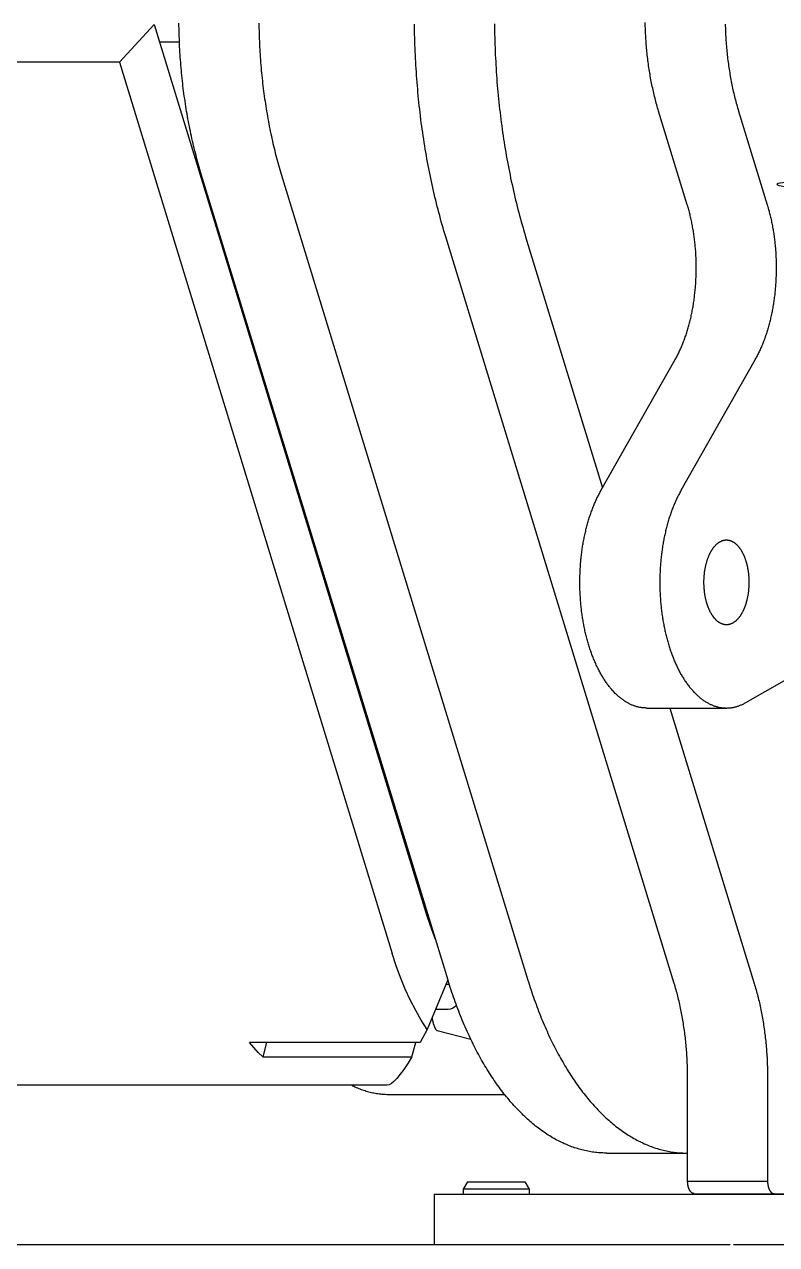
# Model space of a CAD drawing. Header units: millimetres. Extents: x 1084702 to 1166801, y 36632 to 124519.
# Drawn here: x 1098235.1 to 1098354.8, y 57619.6 to 57813.8 of the extents above; entities that cross this region are included whole.
import ezdxf

# ---------------------------------------------------------------- set-up
doc = ezdxf.new("R2010")
doc.units = ezdxf.units.MM
doc.header["$LTSCALE"] = 250
doc.linetypes.add('CENTER', pattern=[3, 2.5, -0.25, 0, -0.25])
doc.layers.get('0').update_dxf_attribs({"color": 255})

# ---------------------------------------------------------------- blocks, each defined once
blk = doc.blocks.new('PK65002M m platform_top')
at = {"linetype": 'Continuous'}
for p, q in [((-10197.45, 3752.08), (-10250.85, 3752.08)), ((-9968.08, 3752.08), (-10196.94, 3752.08)), ((-10149.83, 3744.08), (-10149.83, 3752.08)), ((-10149.83, 3744.08), (-10250.85, 3744.08)), ((-10191.22, 3743.98), (-10211.44, 3743.98)), ((-10164.96, 3743.28), (-10164.96, 3744.08)), ((-10164.27, 3742.08), (-10164.96, 3743.28)), ((-10164.96, 3743.28), (-10154.46, 3743.28)), ((-10155.16, 3742.08), (-10154.46, 3743.28)), ((-10154.46, 3743.28), (-10154.46, 3744.08)), ((-10202.88, 3725.5), (-10202.88, 3741.98)), ((-10190.16, 3741.98), (-10202.88, 3741.98)), ((-10190.16, 3741.98), (-10190.16, 3725.5)), ((-10155.16, 3742.08), (-10164.27, 3742.08)), ((-10177.28, 3737.51), (-10190, 3737.51)), ((-10142.71, 3728.18), (-10161.03, 3728.18)), ((-10142.35, 3726.73), (-9992.82, 3726.73)), ((-10146.3, 3722.19), (-10146.91, 3719.9)), ((-10122.56, 3722.19), (-10146.3, 3722.19)), ((-10123.18, 3719.9), (-10122.56, 3722.19)), ((-10150.32, 3718.01), (-10155.65, 3719.39)), ((-10147.62, 3719.9), (-10120.47, 3719.9)), ((-10152.01, 3709.92), (-10148.74, 3717.83)), ((-10153.35, 3713.92), (-10153.22, 3714.2)), ((-10152.08, 3714.68), (-10150.04, 3714.68)), ((-10187.34, 3666.68), (-10200.75, 3710.5)), ((-10188.03, 3710.5), (-10151.67, 3591.68)), ((-10125.49, 3581.69), (-10164.76, 3710.01)), ((-10151.72, 3710.61), (-10152.22, 3710.61)), ((-10152.04, 3710.01), (-10112.77, 3581.69)), ((-10099.75, 3563.86), (-10143.16, 3705.73)), ((-10105.26, 3557.86), (-10148.66, 3699.73)), ((-10199.41, 3665.81), (-10214.89, 3656.94)), ((-10183.61, 3666.68), (-10196.33, 3666.68)), ((-10200.9, 3611.22), (-10189.09, 3632.07)), ((-10176.37, 3632.07), (-10188.18, 3611.22)), ((-10164.39, 3591.68), (-10176.62, 3631.63)), ((-10198.26, 3571.68), (-10202.83, 3586.61)), ((-10190.11, 3586.61), (-10185.54, 3571.68)), ((-10105.26, 3557.86), (-10099.75, 3563.86)), ((-10099.75, 3563.86), (-9930.14, 3563.86)), ((-10109.31, 3560.68), (-10106.12, 3560.68))]:
    blk.add_line(p, q, dxfattribs=at)
for points in [[(-10202.88, 3741.98), (-10202.88, 3742.01), (-10202.88, 3742.05), (-10202.88, 3742.09), (-10202.88, 3742.13), (-10202.88, 3742.17), (-10202.88, 3742.2), (-10202.89, 3742.24), (-10202.89, 3742.28), (-10202.89, 3742.31), (-10202.9, 3742.35), (-10202.9, 3742.39), (-10202.91, 3742.43), (-10202.91, 3742.46), (-10202.91, 3742.5), (-10202.92, 3742.54), (-10202.93, 3742.57), (-10202.93, 3742.61), (-10202.94, 3742.64), (-10202.95, 3742.68), (-10202.95, 3742.72), (-10202.96, 3742.75), (-10202.97, 3742.78), (-10202.98, 3742.82), (-10202.99, 3742.85), (-10202.99, 3742.89), (-10203, 3742.92), (-10203.01, 3742.95), (-10203.02, 3742.99), (-10203.03, 3743.02), (-10203.04, 3743.05), (-10203.06, 3743.08), (-10203.07, 3743.11), (-10203.08, 3743.15), (-10203.09, 3743.18), (-10203.1, 3743.21), (-10203.11, 3743.24), (-10203.13, 3743.26), (-10203.14, 3743.29), (-10203.15, 3743.32), (-10203.17, 3743.35), (-10203.18, 3743.38), (-10203.2, 3743.4), (-10203.21, 3743.43), (-10203.22, 3743.46), (-10203.24, 3743.48), (-10203.25, 3743.51), (-10203.27, 3743.53), (-10203.29, 3743.55), (-10203.3, 3743.58), (-10203.32, 3743.6), (-10203.33, 3743.62), (-10203.35, 3743.64), (-10203.37, 3743.66), (-10203.38, 3743.68), (-10203.4, 3743.7), (-10203.42, 3743.72), (-10203.44, 3743.74), (-10203.45, 3743.76), (-10203.47, 3743.77), (-10203.49, 3743.79), (-10203.51, 3743.81), (-10203.53, 3743.82), (-10203.55, 3743.83), (-10203.56, 3743.85), (-10203.58, 3743.86), (-10203.6, 3743.87), (-10203.62, 3743.89), (-10203.64, 3743.9), (-10203.66, 3743.91), (-10203.68, 3743.92), (-10203.7, 3743.92), (-10203.72, 3743.93), (-10203.74, 3743.94), (-10203.76, 3743.95), (-10203.78, 3743.95), (-10203.8, 3743.96), (-10203.82, 3743.96), (-10203.84, 3743.97), (-10203.86, 3743.97), (-10203.88, 3743.97), (-10203.9, 3743.97), (-10203.92, 3743.98), (-10203.94, 3743.98)], [(-10191.22, 3743.98), (-10191.2, 3743.98), (-10191.18, 3743.97), (-10191.16, 3743.97), (-10191.14, 3743.97), (-10191.12, 3743.97), (-10191.1, 3743.96), (-10191.08, 3743.96), (-10191.06, 3743.95), (-10191.04, 3743.95), (-10191.02, 3743.94), (-10191, 3743.93), (-10190.98, 3743.93), (-10190.96, 3743.92), (-10190.94, 3743.91), (-10190.92, 3743.9), (-10190.9, 3743.89), (-10190.88, 3743.87), (-10190.86, 3743.86), (-10190.85, 3743.85), (-10190.83, 3743.84), (-10190.81, 3743.82), (-10190.79, 3743.81), (-10190.77, 3743.79), (-10190.75, 3743.77), (-10190.74, 3743.76), (-10190.72, 3743.74), (-10190.7, 3743.72), (-10190.68, 3743.7), (-10190.66, 3743.68), (-10190.65, 3743.66), (-10190.63, 3743.64), (-10190.61, 3743.62), (-10190.6, 3743.6), (-10190.58, 3743.58), (-10190.57, 3743.55), (-10190.55, 3743.53), (-10190.53, 3743.51), (-10190.52, 3743.48), (-10190.5, 3743.46), (-10190.49, 3743.43), (-10190.47, 3743.4), (-10190.46, 3743.38), (-10190.45, 3743.35), (-10190.43, 3743.32), (-10190.42, 3743.29), (-10190.41, 3743.27), (-10190.39, 3743.24), (-10190.38, 3743.21), (-10190.37, 3743.18), (-10190.36, 3743.15), (-10190.35, 3743.12), (-10190.33, 3743.08), (-10190.32, 3743.05), (-10190.31, 3743.02), (-10190.3, 3742.99), (-10190.29, 3742.96), (-10190.28, 3742.92), (-10190.27, 3742.89), (-10190.27, 3742.86), (-10190.26, 3742.82), (-10190.25, 3742.79), (-10190.24, 3742.75), (-10190.23, 3742.72), (-10190.23, 3742.68), (-10190.22, 3742.65), (-10190.21, 3742.61), (-10190.21, 3742.57), (-10190.2, 3742.54), (-10190.19, 3742.5), (-10190.19, 3742.46), (-10190.18, 3742.43), (-10190.18, 3742.39), (-10190.18, 3742.35), (-10190.17, 3742.32), (-10190.17, 3742.28), (-10190.17, 3742.24), (-10190.16, 3742.2), (-10190.16, 3742.17), (-10190.16, 3742.13), (-10190.16, 3742.09), (-10190.16, 3742.05), (-10190.16, 3742.01), (-10190.16, 3741.98)], [(-10190, 3737.51), (-10190.12, 3737.51), (-10190.16, 3737.51)], [(-10164.76, 3710.01), (-10164.88, 3710.4), (-10165, 3710.79), (-10165.12, 3711.18), (-10165.25, 3711.56), (-10165.38, 3711.95), (-10165.5, 3712.33), (-10165.64, 3712.71), (-10165.77, 3713.08), (-10165.9, 3713.46), (-10166.04, 3713.83), (-10166.17, 3714.2), (-10166.31, 3714.57), (-10166.45, 3714.94), (-10166.6, 3715.3), (-10166.74, 3715.66), (-10166.88, 3716.02), (-10167.03, 3716.38), (-10167.18, 3716.73), (-10167.33, 3717.08), (-10167.48, 3717.43), (-10167.63, 3717.78), (-10167.79, 3718.13), (-10167.94, 3718.47), (-10168.1, 3718.81), (-10168.26, 3719.15), (-10168.42, 3719.48), (-10168.58, 3719.82), (-10168.74, 3720.15), (-10168.91, 3720.48), (-10169.07, 3720.8), (-10169.24, 3721.13), (-10169.41, 3721.45), (-10169.58, 3721.77), (-10169.75, 3722.08), (-10169.93, 3722.39), (-10170.1, 3722.7), (-10170.28, 3723.01), (-10170.45, 3723.31), (-10170.63, 3723.61), (-10170.81, 3723.91), (-10170.99, 3724.21), (-10171.17, 3724.5), (-10171.36, 3724.79), (-10171.54, 3725.08), (-10171.73, 3725.37), (-10171.91, 3725.65), (-10172.1, 3725.93), (-10172.29, 3726.2), (-10172.48, 3726.48), (-10172.68, 3726.75), (-10172.87, 3727.01), (-10173.06, 3727.28), (-10173.26, 3727.54), (-10173.45, 3727.8), (-10173.65, 3728.05), (-10173.85, 3728.3), (-10174.05, 3728.55), (-10174.25, 3728.8), (-10174.45, 3729.04), (-10174.66, 3729.28), (-10174.86, 3729.51), (-10175.07, 3729.75), (-10175.27, 3729.98), (-10175.48, 3730.2), (-10175.69, 3730.43), (-10175.9, 3730.65), (-10176.11, 3730.87), (-10176.32, 3731.08), (-10176.53, 3731.29), (-10176.74, 3731.5), (-10176.96, 3731.7), (-10177.17, 3731.9), (-10177.39, 3732.1), (-10177.6, 3732.29), (-10177.82, 3732.48), (-10178.04, 3732.67), (-10178.26, 3732.85), (-10178.47, 3733.03), (-10178.7, 3733.21), (-10178.92, 3733.38), (-10179.14, 3733.55), (-10179.36, 3733.72), (-10179.58, 3733.88), (-10179.81, 3734.04), (-10180.03, 3734.2), (-10180.26, 3734.35), (-10180.48, 3734.5), (-10180.71, 3734.65), (-10180.94, 3734.79), (-10181.17, 3734.93), (-10181.39, 3735.06), (-10181.62, 3735.2), (-10181.85, 3735.32), (-10182.08, 3735.45), (-10182.31, 3735.57), (-10182.54, 3735.69), (-10182.78, 3735.8), (-10183.01, 3735.91), (-10183.24, 3736.02), (-10183.47, 3736.12), (-10183.71, 3736.22), (-10183.94, 3736.31), (-10184.18, 3736.41), (-10184.41, 3736.49), (-10184.65, 3736.58), (-10184.88, 3736.66), (-10185.12, 3736.74), (-10185.36, 3736.81), (-10185.59, 3736.88), (-10185.83, 3736.95), (-10186.07, 3737.01), (-10186.3, 3737.07), (-10186.54, 3737.13), (-10186.78, 3737.18), (-10187.02, 3737.23), (-10187.25, 3737.27), (-10187.49, 3737.31), (-10187.73, 3737.35), (-10187.97, 3737.38), (-10188.21, 3737.41), (-10188.45, 3737.44), (-10188.69, 3737.46), (-10188.93, 3737.48), (-10189.17, 3737.49), (-10189.41, 3737.5), (-10189.65, 3737.51), (-10189.88, 3737.51), (-10190, 3737.51)], [(-10177.28, 3737.51), (-10177.17, 3737.51), (-10176.93, 3737.51), (-10176.69, 3737.5), (-10176.45, 3737.49), (-10176.21, 3737.48), (-10175.97, 3737.46), (-10175.73, 3737.44), (-10175.5, 3737.41), (-10175.26, 3737.38), (-10175.02, 3737.35), (-10174.78, 3737.31), (-10174.54, 3737.27), (-10174.3, 3737.23), (-10174.06, 3737.18), (-10173.83, 3737.13), (-10173.59, 3737.07), (-10173.35, 3737.01), (-10173.11, 3736.95), (-10172.88, 3736.88), (-10172.64, 3736.81), (-10172.4, 3736.74), (-10172.17, 3736.66), (-10171.93, 3736.58), (-10171.7, 3736.5), (-10171.46, 3736.41), (-10171.23, 3736.32), (-10170.99, 3736.22), (-10170.76, 3736.12), (-10170.53, 3736.02), (-10170.29, 3735.91), (-10170.06, 3735.8), (-10169.83, 3735.69), (-10169.6, 3735.57), (-10169.37, 3735.45), (-10169.14, 3735.33), (-10168.91, 3735.2), (-10168.68, 3735.07), (-10168.45, 3734.93), (-10168.22, 3734.79), (-10167.99, 3734.65), (-10167.77, 3734.5), (-10167.54, 3734.36), (-10167.32, 3734.2), (-10167.09, 3734.05), (-10166.87, 3733.89), (-10166.64, 3733.72), (-10166.42, 3733.56), (-10166.2, 3733.39), (-10165.98, 3733.21), (-10165.76, 3733.04), (-10165.54, 3732.85), (-10165.32, 3732.67), (-10165.1, 3732.48), (-10164.88, 3732.29), (-10164.67, 3732.1), (-10164.45, 3731.9), (-10164.24, 3731.7), (-10164.02, 3731.5), (-10163.81, 3731.29), (-10163.6, 3731.08), (-10163.39, 3730.87), (-10163.18, 3730.65), (-10162.97, 3730.43), (-10162.76, 3730.21), (-10162.55, 3729.98), (-10162.35, 3729.75), (-10162.14, 3729.52), (-10161.94, 3729.28), (-10161.74, 3729.05), (-10161.54, 3728.8), (-10161.33, 3728.56), (-10161.14, 3728.31), (-10160.94, 3728.06), (-10160.74, 3727.8), (-10160.54, 3727.55), (-10160.35, 3727.28), (-10160.15, 3727.02), (-10159.96, 3726.75), (-10159.77, 3726.48), (-10159.58, 3726.21), (-10159.39, 3725.94), (-10159.2, 3725.66), (-10159.01, 3725.38), (-10158.83, 3725.09), (-10158.64, 3724.8), (-10158.46, 3724.51), (-10158.28, 3724.22), (-10158.1, 3723.92), (-10157.92, 3723.63), (-10157.74, 3723.32), (-10157.56, 3723.02), (-10157.38, 3722.71), (-10157.21, 3722.4), (-10157.04, 3722.09), (-10156.87, 3721.78), (-10156.7, 3721.46), (-10156.53, 3721.14), (-10156.36, 3720.81), (-10156.19, 3720.49), (-10156.03, 3720.16), (-10155.87, 3719.83), (-10155.7, 3719.5), (-10155.54, 3719.16), (-10155.38, 3718.82), (-10155.23, 3718.48), (-10155.07, 3718.14), (-10154.92, 3717.79), (-10154.76, 3717.44), (-10154.61, 3717.09), (-10154.46, 3716.74), (-10154.31, 3716.38), (-10154.17, 3716.03), (-10154.02, 3715.67), (-10153.88, 3715.31), (-10153.74, 3714.94), (-10153.59, 3714.57), (-10153.46, 3714.21), (-10153.32, 3713.83), (-10153.18, 3713.46), (-10153.05, 3713.09), (-10152.92, 3712.71), (-10152.79, 3712.33), (-10152.66, 3711.95), (-10152.53, 3711.57), (-10152.4, 3711.18), (-10152.28, 3710.79), (-10152.16, 3710.4), (-10152.04, 3710.01)], [(-10136.71, 3726.73), (-10136.83, 3726.79), (-10137.03, 3726.88), (-10137.23, 3726.97), (-10137.43, 3727.06), (-10137.63, 3727.14), (-10137.83, 3727.23), (-10138.03, 3727.3), (-10138.23, 3727.38), (-10138.43, 3727.45), (-10138.64, 3727.52), (-10138.84, 3727.58), (-10139.04, 3727.64), (-10139.24, 3727.7), (-10139.45, 3727.75), (-10139.65, 3727.81), (-10139.85, 3727.85), (-10140.06, 3727.9), (-10140.26, 3727.94), (-10140.46, 3727.98), (-10140.67, 3728.01), (-10140.87, 3728.04), (-10141.07, 3728.07), (-10141.28, 3728.1), (-10141.48, 3728.12), (-10141.69, 3728.14), (-10141.89, 3728.15), (-10142.1, 3728.16), (-10142.3, 3728.17), (-10142.51, 3728.18), (-10142.71, 3728.18)], [(-10200.75, 3710.5), (-10200.82, 3710.75), (-10200.9, 3711.01), (-10200.97, 3711.26), (-10201.05, 3711.52), (-10201.12, 3711.78), (-10201.19, 3712.04), (-10201.26, 3712.3), (-10201.32, 3712.56), (-10201.39, 3712.82), (-10201.45, 3713.09), (-10201.52, 3713.35), (-10201.58, 3713.62), (-10201.64, 3713.88), (-10201.7, 3714.15), (-10201.75, 3714.42), (-10201.81, 3714.69), (-10201.87, 3714.97), (-10201.92, 3715.24), (-10201.97, 3715.51), (-10202.02, 3715.79), (-10202.07, 3716.06), (-10202.12, 3716.34), (-10202.17, 3716.62), (-10202.21, 3716.9), (-10202.25, 3717.17), (-10202.3, 3717.45), (-10202.34, 3717.73), (-10202.38, 3718.02), (-10202.41, 3718.3), (-10202.45, 3718.58), (-10202.48, 3718.86), (-10202.52, 3719.15), (-10202.55, 3719.43), (-10202.58, 3719.72), (-10202.61, 3720), (-10202.64, 3720.29), (-10202.66, 3720.58), (-10202.69, 3720.86), (-10202.71, 3721.15), (-10202.73, 3721.44), (-10202.75, 3721.73), (-10202.77, 3722.02), (-10202.79, 3722.31), (-10202.8, 3722.59), (-10202.82, 3722.88), (-10202.83, 3723.17), (-10202.84, 3723.46), (-10202.85, 3723.75), (-10202.86, 3724.05), (-10202.87, 3724.34), (-10202.87, 3724.63), (-10202.88, 3724.92), (-10202.88, 3725.21), (-10202.88, 3725.5)], [(-10190.16, 3725.5), (-10190.16, 3725.21), (-10190.15, 3724.92), (-10190.15, 3724.63), (-10190.15, 3724.34), (-10190.14, 3724.05), (-10190.13, 3723.76), (-10190.12, 3723.47), (-10190.11, 3723.18), (-10190.1, 3722.89), (-10190.08, 3722.6), (-10190.07, 3722.31), (-10190.05, 3722.02), (-10190.03, 3721.73), (-10190.01, 3721.44), (-10189.99, 3721.16), (-10189.97, 3720.87), (-10189.94, 3720.58), (-10189.92, 3720.3), (-10189.89, 3720.01), (-10189.86, 3719.72), (-10189.83, 3719.44), (-10189.8, 3719.15), (-10189.76, 3718.87), (-10189.73, 3718.59), (-10189.69, 3718.3), (-10189.66, 3718.02), (-10189.62, 3717.74), (-10189.58, 3717.46), (-10189.53, 3717.18), (-10189.49, 3716.9), (-10189.45, 3716.62), (-10189.4, 3716.35), (-10189.35, 3716.07), (-10189.3, 3715.79), (-10189.25, 3715.52), (-10189.2, 3715.24), (-10189.15, 3714.97), (-10189.09, 3714.7), (-10189.04, 3714.43), (-10188.98, 3714.16), (-10188.92, 3713.89), (-10188.86, 3713.62), (-10188.8, 3713.35), (-10188.73, 3713.09), (-10188.67, 3712.82), (-10188.6, 3712.56), (-10188.54, 3712.3), (-10188.47, 3712.04), (-10188.4, 3711.78), (-10188.33, 3711.52), (-10188.25, 3711.26), (-10188.18, 3711.01), (-10188.1, 3710.75), (-10188.03, 3710.5)], [(-10146.3, 3722.19), (-10145.62, 3723.26), (-10145, 3724.19), (-10144.42, 3724.98), (-10143.9, 3725.62), (-10143.43, 3726.11), (-10143.02, 3726.46), (-10142.66, 3726.66), (-10142.35, 3726.73)], [(-10122.56, 3722.19), (-10121.85, 3721.48), (-10121.15, 3720.71), (-10120.47, 3719.9)], [(-10148.74, 3717.83), (-10148.36, 3718.55), (-10147.98, 3719.24), (-10147.62, 3719.9)], [(-10149.5, 3715.99), (-10149.5, 3716.02), (-10149.51, 3716.08), (-10149.52, 3716.14), (-10149.53, 3716.2), (-10149.54, 3716.26), (-10149.56, 3716.31), (-10149.57, 3716.37), (-10149.58, 3716.43), (-10149.59, 3716.48), (-10149.6, 3716.53), (-10149.61, 3716.59), (-10149.63, 3716.64), (-10149.64, 3716.69), (-10149.65, 3716.74), (-10149.66, 3716.79), (-10149.68, 3716.84), (-10149.69, 3716.89), (-10149.7, 3716.93), (-10149.72, 3716.98), (-10149.73, 3717.02), (-10149.74, 3717.07), (-10149.76, 3717.11), (-10149.77, 3717.15), (-10149.78, 3717.2), (-10149.8, 3717.24), (-10149.81, 3717.28), (-10149.83, 3717.32), (-10149.84, 3717.35), (-10149.86, 3717.39), (-10149.87, 3717.43), (-10149.89, 3717.46), (-10149.9, 3717.49), (-10149.92, 3717.53), (-10149.93, 3717.56), (-10149.95, 3717.59), (-10149.96, 3717.62), (-10149.98, 3717.65), (-10149.99, 3717.68), (-10150.01, 3717.7), (-10150.02, 3717.73), (-10150.04, 3717.75), (-10150.06, 3717.78), (-10150.07, 3717.8), (-10150.09, 3717.82), (-10150.11, 3717.84), (-10150.12, 3717.86), (-10150.14, 3717.88), (-10150.15, 3717.9), (-10150.17, 3717.91), (-10150.19, 3717.93), (-10150.2, 3717.94), (-10150.22, 3717.95), (-10150.24, 3717.96), (-10150.25, 3717.97), (-10150.27, 3717.98), (-10150.29, 3717.99), (-10150.3, 3718), (-10150.32, 3718.01)], [(-10148.74, 3717.83), (-10147.79, 3716.36), (-10146.9, 3714.8), (-10146.04, 3713.15), (-10145.24, 3711.41), (-10144.49, 3709.59), (-10143.8, 3707.69), (-10143.16, 3705.73)], [(-10153.22, 3714.2), (-10152.79, 3714.47), (-10152.42, 3714.63), (-10152.08, 3714.68)], [(-10148.66, 3699.73), (-10149.12, 3701.13), (-10149.62, 3702.48), (-10150.06, 3703.55)], [(-10196.33, 3666.68), (-10196.39, 3666.68), (-10196.5, 3666.67), (-10196.61, 3666.67), (-10196.73, 3666.66), (-10196.84, 3666.65), (-10196.96, 3666.64), (-10197.07, 3666.63), (-10197.18, 3666.61), (-10197.3, 3666.59), (-10197.41, 3666.57), (-10197.52, 3666.55), (-10197.64, 3666.52), (-10197.75, 3666.5), (-10197.86, 3666.47), (-10197.97, 3666.43), (-10198.09, 3666.4), (-10198.2, 3666.36), (-10198.31, 3666.33), (-10198.42, 3666.28), (-10198.53, 3666.24), (-10198.64, 3666.19), (-10198.75, 3666.15), (-10198.87, 3666.1), (-10198.98, 3666.04), (-10199.09, 3665.99), (-10199.2, 3665.93), (-10199.3, 3665.87), (-10199.41, 3665.81)], [(-10193.68, 3666.04), (-10193.79, 3666.09), (-10193.91, 3666.14), (-10194.02, 3666.19), (-10194.13, 3666.24), (-10194.24, 3666.28), (-10194.35, 3666.32), (-10194.46, 3666.36), (-10194.57, 3666.4), (-10194.69, 3666.43), (-10194.8, 3666.46), (-10194.91, 3666.49), (-10195.02, 3666.52), (-10195.14, 3666.55), (-10195.25, 3666.57), (-10195.36, 3666.59), (-10195.48, 3666.61), (-10195.59, 3666.63), (-10195.7, 3666.64), (-10195.82, 3666.65), (-10195.93, 3666.66), (-10196.05, 3666.67), (-10196.16, 3666.67), (-10196.27, 3666.68), (-10196.33, 3666.68)], [(-10189.09, 3632.07), (-10189.01, 3632.22), (-10188.93, 3632.37), (-10188.85, 3632.52), (-10188.77, 3632.67), (-10188.69, 3632.83), (-10188.61, 3632.98), (-10188.53, 3633.14), (-10188.45, 3633.3), (-10188.38, 3633.46), (-10188.3, 3633.62), (-10188.23, 3633.79), (-10188.16, 3633.95), (-10188.08, 3634.12), (-10188.01, 3634.29), (-10187.94, 3634.45), (-10187.87, 3634.63), (-10187.81, 3634.8), (-10187.74, 3634.97), (-10187.67, 3635.15), (-10187.61, 3635.32), (-10187.54, 3635.5), (-10187.48, 3635.68), (-10187.42, 3635.86), (-10187.36, 3636.04), (-10187.3, 3636.22), (-10187.24, 3636.41), (-10187.18, 3636.59), (-10187.12, 3636.78), (-10187.07, 3636.96), (-10187.01, 3637.15), (-10186.96, 3637.34), (-10186.91, 3637.53), (-10186.86, 3637.72), (-10186.81, 3637.92), (-10186.76, 3638.11), (-10186.71, 3638.3), (-10186.66, 3638.5), (-10186.62, 3638.7), (-10186.57, 3638.89), (-10186.53, 3639.09), (-10186.48, 3639.29), (-10186.44, 3639.49), (-10186.4, 3639.69), (-10186.36, 3639.89), (-10186.33, 3640.1), (-10186.29, 3640.3), (-10186.25, 3640.5), (-10186.22, 3640.71), (-10186.18, 3640.91), (-10186.15, 3641.12), (-10186.12, 3641.32), (-10186.09, 3641.53), (-10186.06, 3641.74), (-10186.04, 3641.95), (-10186.01, 3642.16), (-10185.98, 3642.37), (-10185.96, 3642.58), (-10185.94, 3642.79), (-10185.92, 3643), (-10185.9, 3643.21), (-10185.88, 3643.42), (-10185.86, 3643.63), (-10185.84, 3643.84), (-10185.83, 3644.06), (-10185.81, 3644.27), (-10185.8, 3644.48), (-10185.79, 3644.7), (-10185.78, 3644.91), (-10185.77, 3645.13), (-10185.76, 3645.34), (-10185.75, 3645.55), (-10185.75, 3645.77), (-10185.74, 3645.98), (-10185.74, 3646.2), (-10185.74, 3646.41), (-10185.74, 3646.63), (-10185.74, 3646.84), (-10185.74, 3647.06), (-10185.74, 3647.27), (-10185.74, 3647.49), (-10185.75, 3647.7), (-10185.76, 3647.91), (-10185.76, 3648.13), (-10185.77, 3648.34), (-10185.78, 3648.56), (-10185.79, 3648.77), (-10185.81, 3648.98), (-10185.82, 3649.2), (-10185.83, 3649.41), (-10185.85, 3649.62), (-10185.87, 3649.84), (-10185.89, 3650.05), (-10185.91, 3650.26), (-10185.93, 3650.47), (-10185.95, 3650.68), (-10185.97, 3650.89), (-10186, 3651.1), (-10186.02, 3651.31), (-10186.05, 3651.52), (-10186.08, 3651.72), (-10186.11, 3651.93), (-10186.14, 3652.14), (-10186.17, 3652.35), (-10186.2, 3652.55), (-10186.24, 3652.76), (-10186.27, 3652.96), (-10186.31, 3653.16), (-10186.35, 3653.37), (-10186.38, 3653.57), (-10186.42, 3653.77), (-10186.47, 3653.97), (-10186.51, 3654.17), (-10186.55, 3654.37), (-10186.59, 3654.57), (-10186.64, 3654.76), (-10186.69, 3654.96), (-10186.73, 3655.15), (-10186.78, 3655.35), (-10186.83, 3655.54), (-10186.88, 3655.73), (-10186.94, 3655.92), (-10186.99, 3656.11), (-10187.04, 3656.3), (-10187.1, 3656.49), (-10187.16, 3656.68), (-10187.21, 3656.86), (-10187.27, 3657.05), (-10187.33, 3657.23), (-10187.39, 3657.41), (-10187.45, 3657.59), (-10187.52, 3657.77), (-10187.58, 3657.95), (-10187.64, 3658.13), (-10187.71, 3658.3), (-10187.78, 3658.48), (-10187.84, 3658.65), (-10187.91, 3658.82), (-10187.98, 3658.99), (-10188.05, 3659.16), (-10188.12, 3659.32), (-10188.2, 3659.49), (-10188.27, 3659.65), (-10188.34, 3659.82), (-10188.42, 3659.98), (-10188.5, 3660.14), (-10188.57, 3660.3), (-10188.65, 3660.45), (-10188.73, 3660.61), (-10188.81, 3660.76), (-10188.89, 3660.91), (-10188.97, 3661.06), (-10189.05, 3661.21), (-10189.14, 3661.36), (-10189.22, 3661.5), (-10189.3, 3661.65), (-10189.39, 3661.79), (-10189.48, 3661.93), (-10189.56, 3662.06), (-10189.65, 3662.2), (-10189.74, 3662.33), (-10189.83, 3662.47), (-10189.92, 3662.6), (-10190.01, 3662.73), (-10190.1, 3662.85), (-10190.2, 3662.98), (-10190.29, 3663.1), (-10190.38, 3663.23), (-10190.48, 3663.34), (-10190.57, 3663.46), (-10190.67, 3663.58), (-10190.76, 3663.69), (-10190.86, 3663.8), (-10190.96, 3663.91), (-10191.06, 3664.02), (-10191.16, 3664.13), (-10191.26, 3664.23), (-10191.36, 3664.33), (-10191.46, 3664.43), (-10191.56, 3664.53), (-10191.66, 3664.63), (-10191.76, 3664.72), (-10191.87, 3664.81), (-10191.97, 3664.9), (-10192.07, 3664.99), (-10192.18, 3665.07), (-10192.28, 3665.16), (-10192.39, 3665.24), (-10192.49, 3665.32), (-10192.6, 3665.39), (-10192.71, 3665.47), (-10192.81, 3665.54), (-10192.92, 3665.61), (-10193.03, 3665.68), (-10193.14, 3665.74), (-10193.25, 3665.81), (-10193.36, 3665.87), (-10193.46, 3665.93), (-10193.57, 3665.99), (-10193.68, 3666.04)], [(-10183.61, 3666.68), (-10183.56, 3666.68), (-10183.45, 3666.67), (-10183.33, 3666.67), (-10183.22, 3666.66), (-10183.11, 3666.65), (-10182.99, 3666.64), (-10182.88, 3666.63), (-10182.76, 3666.61), (-10182.65, 3666.59), (-10182.54, 3666.57), (-10182.42, 3666.55), (-10182.31, 3666.52), (-10182.2, 3666.5), (-10182.09, 3666.47), (-10181.97, 3666.44), (-10181.86, 3666.4), (-10181.75, 3666.36), (-10181.64, 3666.33), (-10181.53, 3666.28), (-10181.41, 3666.24), (-10181.3, 3666.2), (-10181.19, 3666.15), (-10181.08, 3666.1), (-10180.97, 3666.04), (-10180.86, 3665.99), (-10180.75, 3665.93), (-10180.64, 3665.87), (-10180.53, 3665.81), (-10180.42, 3665.75), (-10180.32, 3665.68), (-10180.21, 3665.62), (-10180.1, 3665.54), (-10179.99, 3665.47), (-10179.89, 3665.4), (-10179.78, 3665.32), (-10179.67, 3665.24), (-10179.57, 3665.16), (-10179.46, 3665.08), (-10179.36, 3664.99), (-10179.25, 3664.91), (-10179.15, 3664.82), (-10179.05, 3664.72), (-10178.94, 3664.63), (-10178.84, 3664.53), (-10178.74, 3664.44), (-10178.64, 3664.34), (-10178.54, 3664.23), (-10178.44, 3664.13), (-10178.34, 3664.02), (-10178.24, 3663.92), (-10178.14, 3663.81), (-10178.05, 3663.69), (-10177.95, 3663.58), (-10177.85, 3663.46), (-10177.76, 3663.35), (-10177.66, 3663.23), (-10177.57, 3663.1), (-10177.48, 3662.98), (-10177.38, 3662.86), (-10177.29, 3662.73), (-10177.2, 3662.6), (-10177.11, 3662.47), (-10177.02, 3662.34), (-10176.93, 3662.2), (-10176.85, 3662.07), (-10176.76, 3661.93), (-10176.67, 3661.79), (-10176.59, 3661.65), (-10176.5, 3661.51), (-10176.42, 3661.36), (-10176.34, 3661.22), (-10176.25, 3661.07), (-10176.17, 3660.92), (-10176.09, 3660.77), (-10176.01, 3660.62), (-10175.93, 3660.46), (-10175.86, 3660.3), (-10175.78, 3660.15), (-10175.7, 3659.99), (-10175.63, 3659.83), (-10175.55, 3659.66), (-10175.48, 3659.5), (-10175.41, 3659.34), (-10175.34, 3659.17), (-10175.27, 3659), (-10175.2, 3658.83), (-10175.13, 3658.66), (-10175.06, 3658.49), (-10174.99, 3658.31), (-10174.93, 3658.14), (-10174.86, 3657.96), (-10174.8, 3657.78), (-10174.74, 3657.61), (-10174.68, 3657.42), (-10174.61, 3657.24), (-10174.56, 3657.06), (-10174.5, 3656.88), (-10174.44, 3656.69), (-10174.38, 3656.5), (-10174.33, 3656.32), (-10174.27, 3656.13), (-10174.22, 3655.94), (-10174.17, 3655.75), (-10174.12, 3655.56), (-10174.07, 3655.36), (-10174.02, 3655.17), (-10173.97, 3654.97), (-10173.92, 3654.78), (-10173.88, 3654.58), (-10173.83, 3654.38), (-10173.79, 3654.18), (-10173.75, 3653.98), (-10173.71, 3653.78), (-10173.67, 3653.58), (-10173.63, 3653.38), (-10173.59, 3653.18), (-10173.55, 3652.97), (-10173.52, 3652.77), (-10173.48, 3652.56), (-10173.45, 3652.36), (-10173.42, 3652.15), (-10173.39, 3651.94), (-10173.36, 3651.74), (-10173.33, 3651.53), (-10173.3, 3651.32), (-10173.28, 3651.11), (-10173.25, 3650.9), (-10173.23, 3650.69), (-10173.21, 3650.48), (-10173.19, 3650.27), (-10173.17, 3650.05), (-10173.15, 3649.84), (-10173.13, 3649.63), (-10173.11, 3649.42), (-10173.1, 3649.2), (-10173.09, 3648.99), (-10173.07, 3648.77), (-10173.06, 3648.56), (-10173.05, 3648.35), (-10173.04, 3648.13), (-10173.03, 3647.92), (-10173.03, 3647.7), (-10173.02, 3647.49), (-10173.02, 3647.28), (-10173.02, 3647.06), (-10173.01, 3646.85), (-10173.01, 3646.63), (-10173.02, 3646.42), (-10173.02, 3646.21), (-10173.02, 3645.99), (-10173.03, 3645.78), (-10173.03, 3645.56), (-10173.04, 3645.35), (-10173.05, 3645.14), (-10173.06, 3644.92), (-10173.07, 3644.71), (-10173.08, 3644.5), (-10173.09, 3644.28), (-10173.1, 3644.07), (-10173.12, 3643.86), (-10173.14, 3643.65), (-10173.15, 3643.43), (-10173.17, 3643.22), (-10173.19, 3643.01), (-10173.22, 3642.8), (-10173.24, 3642.59), (-10173.26, 3642.38), (-10173.29, 3642.17), (-10173.31, 3641.96), (-10173.34, 3641.76), (-10173.37, 3641.55), (-10173.4, 3641.34), (-10173.43, 3641.13), (-10173.46, 3640.93), (-10173.49, 3640.72), (-10173.53, 3640.52), (-10173.56, 3640.31), (-10173.6, 3640.11), (-10173.64, 3639.91), (-10173.68, 3639.71), (-10173.72, 3639.51), (-10173.76, 3639.31), (-10173.8, 3639.11), (-10173.85, 3638.91), (-10173.89, 3638.71), (-10173.94, 3638.52), (-10173.98, 3638.32), (-10174.03, 3638.12), (-10174.08, 3637.93), (-10174.13, 3637.74), (-10174.18, 3637.55), (-10174.24, 3637.36), (-10174.29, 3637.17), (-10174.34, 3636.98), (-10174.4, 3636.79), (-10174.46, 3636.6), (-10174.51, 3636.42), (-10174.57, 3636.23), (-10174.63, 3636.05)], [(-10199.43, 3650.05), (-10199.41, 3650.13), (-10199.38, 3650.21), (-10199.35, 3650.29), (-10199.33, 3650.37), (-10199.3, 3650.45), (-10199.27, 3650.53), (-10199.24, 3650.61), (-10199.21, 3650.69), (-10199.18, 3650.76), (-10199.15, 3650.84), (-10199.12, 3650.91), (-10199.09, 3650.99), (-10199.05, 3651.06), (-10199.02, 3651.13), (-10198.99, 3651.2), (-10198.95, 3651.27), (-10198.92, 3651.34), (-10198.88, 3651.41), (-10198.85, 3651.48), (-10198.81, 3651.54), (-10198.77, 3651.61), (-10198.74, 3651.67), (-10198.7, 3651.74), (-10198.66, 3651.8), (-10198.62, 3651.86), (-10198.58, 3651.92), (-10198.55, 3651.98), (-10198.51, 3652.04), (-10198.47, 3652.09), (-10198.43, 3652.15), (-10198.38, 3652.21), (-10198.34, 3652.26), (-10198.3, 3652.31), (-10198.26, 3652.36), (-10198.22, 3652.41), (-10198.17, 3652.46), (-10198.13, 3652.51), (-10198.09, 3652.56), (-10198.04, 3652.61), (-10198, 3652.65), (-10197.95, 3652.69), (-10197.91, 3652.74), (-10197.86, 3652.78), (-10197.82, 3652.82), (-10197.77, 3652.86), (-10197.72, 3652.9), (-10197.68, 3652.93), (-10197.63, 3652.97), (-10197.58, 3653), (-10197.53, 3653.03), (-10197.49, 3653.06), (-10197.44, 3653.09), (-10197.39, 3653.12), (-10197.34, 3653.15), (-10197.3, 3653.18), (-10197.25, 3653.2), (-10197.2, 3653.23), (-10197.15, 3653.25), (-10197.1, 3653.27), (-10197.05, 3653.29), (-10197, 3653.31), (-10196.95, 3653.32), (-10196.9, 3653.34), (-10196.85, 3653.35), (-10196.8, 3653.37), (-10196.75, 3653.38), (-10196.7, 3653.39), (-10196.65, 3653.4), (-10196.6, 3653.41), (-10196.55, 3653.41), (-10196.5, 3653.42), (-10196.45, 3653.42), (-10196.4, 3653.42), (-10196.35, 3653.43), (-10196.33, 3653.43)], [(-10196.33, 3653.43), (-10196.3, 3653.43), (-10196.25, 3653.42), (-10196.2, 3653.42), (-10196.15, 3653.42), (-10196.1, 3653.41), (-10196.05, 3653.4), (-10196, 3653.4), (-10195.95, 3653.39), (-10195.9, 3653.38), (-10195.85, 3653.36), (-10195.8, 3653.35), (-10195.75, 3653.33), (-10195.7, 3653.32), (-10195.65, 3653.3), (-10195.6, 3653.28), (-10195.55, 3653.26), (-10195.5, 3653.24), (-10195.45, 3653.22), (-10195.4, 3653.19), (-10195.36, 3653.17), (-10195.31, 3653.14), (-10195.26, 3653.11), (-10195.21, 3653.08), (-10195.16, 3653.05), (-10195.12, 3653.02), (-10195.07, 3652.99), (-10195.02, 3652.95), (-10194.97, 3652.92), (-10194.93, 3652.88), (-10194.88, 3652.84), (-10194.83, 3652.8), (-10194.79, 3652.76), (-10194.74, 3652.72), (-10194.7, 3652.68), (-10194.65, 3652.64), (-10194.61, 3652.59), (-10194.57, 3652.54), (-10194.52, 3652.5), (-10194.48, 3652.45), (-10194.44, 3652.4), (-10194.4, 3652.35), (-10194.35, 3652.3), (-10194.31, 3652.24), (-10194.27, 3652.19), (-10194.23, 3652.13), (-10194.19, 3652.08), (-10194.15, 3652.02), (-10194.11, 3651.96), (-10194.07, 3651.9), (-10194.03, 3651.84), (-10193.99, 3651.78), (-10193.95, 3651.71), (-10193.92, 3651.65), (-10193.88, 3651.59), (-10193.84, 3651.52), (-10193.81, 3651.45), (-10193.77, 3651.38), (-10193.74, 3651.32), (-10193.7, 3651.25), (-10193.67, 3651.18), (-10193.63, 3651.11), (-10193.6, 3651.03), (-10193.57, 3650.96), (-10193.54, 3650.89), (-10193.51, 3650.81), (-10193.48, 3650.74), (-10193.45, 3650.66), (-10193.42, 3650.59), (-10193.39, 3650.51), (-10193.36, 3650.43), (-10193.33, 3650.35), (-10193.31, 3650.27), (-10193.28, 3650.19), (-10193.25, 3650.11), (-10193.23, 3650.02), (-10193.2, 3649.94), (-10193.18, 3649.86), (-10193.16, 3649.77), (-10193.13, 3649.69), (-10193.11, 3649.6), (-10193.09, 3649.52), (-10193.07, 3649.43), (-10193.05, 3649.34), (-10193.03, 3649.25), (-10193.01, 3649.16), (-10192.99, 3649.08), (-10192.97, 3648.99), (-10192.96, 3648.9), (-10192.94, 3648.81), (-10192.92, 3648.72), (-10192.91, 3648.63), (-10192.9, 3648.54), (-10192.88, 3648.45), (-10192.87, 3648.35), (-10192.86, 3648.26), (-10192.85, 3648.17), (-10192.83, 3648.08), (-10192.82, 3647.99), (-10192.82, 3647.89), (-10192.81, 3647.8), (-10192.8, 3647.7), (-10192.79, 3647.61), (-10192.78, 3647.52), (-10192.78, 3647.42), (-10192.77, 3647.33), (-10192.77, 3647.23), (-10192.77, 3647.13), (-10192.76, 3647.04), (-10192.76, 3646.94), (-10192.76, 3646.85), (-10192.76, 3646.75), (-10192.76, 3646.66), (-10192.76, 3646.56), (-10192.76, 3646.47), (-10192.76, 3646.37), (-10192.76, 3646.28), (-10192.77, 3646.18), (-10192.77, 3646.09), (-10192.77, 3645.99), (-10192.78, 3645.9), (-10192.79, 3645.81), (-10192.79, 3645.71), (-10192.8, 3645.62), (-10192.81, 3645.53), (-10192.82, 3645.43), (-10192.83, 3645.34), (-10192.84, 3645.25), (-10192.85, 3645.15), (-10192.86, 3645.06), (-10192.87, 3644.97), (-10192.89, 3644.88), (-10192.9, 3644.78), (-10192.91, 3644.69), (-10192.93, 3644.6), (-10192.95, 3644.51), (-10192.96, 3644.42), (-10192.98, 3644.33), (-10193, 3644.24), (-10193.02, 3644.15), (-10193.04, 3644.07), (-10193.05, 3643.98), (-10193.08, 3643.89), (-10193.1, 3643.8), (-10193.12, 3643.72), (-10193.14, 3643.63), (-10193.16, 3643.55), (-10193.19, 3643.47), (-10193.21, 3643.38), (-10193.24, 3643.3)], [(-10196.33, 3639.93), (-10196.37, 3639.93), (-10196.42, 3639.93), (-10196.47, 3639.93), (-10196.52, 3639.94), (-10196.57, 3639.94), (-10196.62, 3639.95), (-10196.67, 3639.96), (-10196.72, 3639.97), (-10196.77, 3639.98), (-10196.82, 3639.99), (-10196.87, 3640), (-10196.92, 3640.02), (-10196.97, 3640.03), (-10197.02, 3640.05), (-10197.07, 3640.07), (-10197.12, 3640.09), (-10197.16, 3640.11), (-10197.21, 3640.13), (-10197.26, 3640.16), (-10197.31, 3640.18), (-10197.36, 3640.21), (-10197.41, 3640.24), (-10197.46, 3640.27), (-10197.5, 3640.3), (-10197.55, 3640.33), (-10197.6, 3640.36), (-10197.65, 3640.4), (-10197.69, 3640.43), (-10197.74, 3640.47), (-10197.79, 3640.51), (-10197.83, 3640.55), (-10197.88, 3640.59), (-10197.92, 3640.63), (-10197.97, 3640.67), (-10198.01, 3640.72), (-10198.06, 3640.76), (-10198.1, 3640.81), (-10198.14, 3640.85), (-10198.19, 3640.9), (-10198.23, 3640.95), (-10198.27, 3641), (-10198.31, 3641.05), (-10198.36, 3641.11), (-10198.4, 3641.16), (-10198.44, 3641.22), (-10198.48, 3641.27), (-10198.52, 3641.33), (-10198.56, 3641.39), (-10198.6, 3641.45), (-10198.64, 3641.51), (-10198.68, 3641.57), (-10198.71, 3641.64), (-10198.75, 3641.7), (-10198.79, 3641.77), (-10198.82, 3641.83), (-10198.86, 3641.9), (-10198.9, 3641.97), (-10198.93, 3642.04), (-10198.97, 3642.1), (-10199, 3642.18), (-10199.03, 3642.25), (-10199.07, 3642.32), (-10199.1, 3642.39), (-10199.13, 3642.46), (-10199.16, 3642.54), (-10199.19, 3642.61), (-10199.22, 3642.69), (-10199.25, 3642.77), (-10199.28, 3642.84), (-10199.31, 3642.92), (-10199.33, 3643), (-10199.36, 3643.08), (-10199.39, 3643.16), (-10199.41, 3643.24), (-10199.44, 3643.33), (-10199.46, 3643.41), (-10199.49, 3643.49), (-10199.51, 3643.58), (-10199.53, 3643.66), (-10199.56, 3643.75), (-10199.58, 3643.84), (-10199.6, 3643.92), (-10199.62, 3644.01), (-10199.64, 3644.1), (-10199.66, 3644.19), (-10199.68, 3644.28), (-10199.69, 3644.36), (-10199.71, 3644.45), (-10199.73, 3644.54), (-10199.74, 3644.63), (-10199.76, 3644.72), (-10199.77, 3644.81), (-10199.79, 3644.91), (-10199.8, 3645), (-10199.81, 3645.09), (-10199.82, 3645.18), (-10199.83, 3645.27), (-10199.84, 3645.37), (-10199.85, 3645.46), (-10199.86, 3645.55), (-10199.87, 3645.65), (-10199.88, 3645.74), (-10199.88, 3645.84), (-10199.89, 3645.93), (-10199.89, 3646.03), (-10199.9, 3646.12), (-10199.9, 3646.22), (-10199.91, 3646.31), (-10199.91, 3646.41), (-10199.91, 3646.5), (-10199.91, 3646.6), (-10199.91, 3646.69), (-10199.91, 3646.79), (-10199.91, 3646.88), (-10199.91, 3646.98), (-10199.9, 3647.07), (-10199.9, 3647.17), (-10199.9, 3647.26), (-10199.89, 3647.36), (-10199.89, 3647.45), (-10199.88, 3647.55), (-10199.87, 3647.64), (-10199.87, 3647.73), (-10199.86, 3647.83), (-10199.85, 3647.92), (-10199.84, 3648.01), (-10199.83, 3648.11), (-10199.82, 3648.2), (-10199.81, 3648.29), (-10199.79, 3648.38), (-10199.78, 3648.48), (-10199.77, 3648.57), (-10199.75, 3648.66), (-10199.74, 3648.75), (-10199.72, 3648.84), (-10199.7, 3648.93), (-10199.69, 3649.02), (-10199.67, 3649.11), (-10199.65, 3649.2), (-10199.63, 3649.29), (-10199.61, 3649.37), (-10199.59, 3649.46), (-10199.57, 3649.55), (-10199.55, 3649.63), (-10199.53, 3649.72), (-10199.5, 3649.8), (-10199.48, 3649.89), (-10199.46, 3649.97), (-10199.43, 3650.05)], [(-10193.24, 3643.3), (-10193.26, 3643.22), (-10193.29, 3643.14), (-10193.31, 3643.06), (-10193.34, 3642.98), (-10193.37, 3642.9), (-10193.4, 3642.82), (-10193.43, 3642.74), (-10193.46, 3642.67), (-10193.49, 3642.59), (-10193.52, 3642.51), (-10193.55, 3642.44), (-10193.58, 3642.37), (-10193.61, 3642.29), (-10193.65, 3642.22), (-10193.68, 3642.15), (-10193.71, 3642.08), (-10193.75, 3642.01), (-10193.78, 3641.94), (-10193.82, 3641.87), (-10193.86, 3641.81), (-10193.89, 3641.74), (-10193.93, 3641.68), (-10193.97, 3641.61), (-10194.01, 3641.55), (-10194.04, 3641.49), (-10194.08, 3641.43), (-10194.12, 3641.37), (-10194.16, 3641.31), (-10194.2, 3641.26), (-10194.24, 3641.2), (-10194.28, 3641.15), (-10194.32, 3641.09), (-10194.37, 3641.04), (-10194.41, 3640.99), (-10194.45, 3640.94), (-10194.49, 3640.89), (-10194.54, 3640.84), (-10194.58, 3640.79), (-10194.63, 3640.75), (-10194.67, 3640.7), (-10194.71, 3640.66), (-10194.76, 3640.61), (-10194.81, 3640.57), (-10194.85, 3640.53), (-10194.9, 3640.49), (-10194.94, 3640.46), (-10194.99, 3640.42), (-10195.04, 3640.38), (-10195.09, 3640.35), (-10195.13, 3640.32), (-10195.18, 3640.29), (-10195.23, 3640.26), (-10195.28, 3640.23), (-10195.32, 3640.2), (-10195.37, 3640.17), (-10195.42, 3640.15), (-10195.47, 3640.13), (-10195.52, 3640.1), (-10195.57, 3640.08), (-10195.62, 3640.06), (-10195.66, 3640.05), (-10195.71, 3640.03), (-10195.76, 3640.01), (-10195.81, 3640), (-10195.86, 3639.98), (-10195.91, 3639.97), (-10195.96, 3639.96), (-10196.01, 3639.95), (-10196.06, 3639.95), (-10196.12, 3639.94), (-10196.17, 3639.93), (-10196.22, 3639.93), (-10196.27, 3639.93), (-10196.32, 3639.93), (-10196.33, 3639.93)], [(-10174.63, 3636.05), (-10174.69, 3635.87), (-10174.76, 3635.69), (-10174.82, 3635.51), (-10174.88, 3635.33), (-10174.95, 3635.16), (-10175.02, 3634.98), (-10175.08, 3634.81), (-10175.15, 3634.63), (-10175.22, 3634.46), (-10175.29, 3634.29), (-10175.36, 3634.12), (-10175.43, 3633.96), (-10175.51, 3633.79), (-10175.58, 3633.63), (-10175.66, 3633.47), (-10175.73, 3633.3), (-10175.81, 3633.14), (-10175.89, 3632.99), (-10175.96, 3632.83), (-10176.04, 3632.68), (-10176.12, 3632.52), (-10176.21, 3632.37), (-10176.29, 3632.22), (-10176.37, 3632.07)], [(-10202.83, 3586.61), (-10202.89, 3586.8), (-10202.95, 3586.99), (-10203, 3587.18), (-10203.05, 3587.37), (-10203.11, 3587.56), (-10203.16, 3587.75), (-10203.21, 3587.94), (-10203.26, 3588.14), (-10203.3, 3588.33), (-10203.35, 3588.53), (-10203.4, 3588.73), (-10203.44, 3588.92), (-10203.48, 3589.12), (-10203.53, 3589.32), (-10203.57, 3589.52), (-10203.61, 3589.72), (-10203.64, 3589.92), (-10203.68, 3590.13), (-10203.72, 3590.33), (-10203.75, 3590.53), (-10203.79, 3590.74), (-10203.82, 3590.95), (-10203.85, 3591.15), (-10203.88, 3591.36), (-10203.91, 3591.57), (-10203.94, 3591.77), (-10203.97, 3591.98), (-10203.99, 3592.19), (-10204.02, 3592.4), (-10204.04, 3592.61), (-10204.06, 3592.82), (-10204.08, 3593.03), (-10204.1, 3593.24), (-10204.12, 3593.46), (-10204.14, 3593.67), (-10204.16, 3593.88), (-10204.17, 3594.09), (-10204.18, 3594.31), (-10204.2, 3594.52), (-10204.21, 3594.73), (-10204.22, 3594.95), (-10204.23, 3595.16), (-10204.23, 3595.38), (-10204.24, 3595.59), (-10204.25, 3595.81), (-10204.25, 3596.02), (-10204.25, 3596.23), (-10204.25, 3596.45), (-10204.25, 3596.66), (-10204.25, 3596.88), (-10204.25, 3597.09), (-10204.25, 3597.31), (-10204.24, 3597.52), (-10204.24, 3597.74), (-10204.23, 3597.95), (-10204.22, 3598.17), (-10204.21, 3598.38), (-10204.2, 3598.59), (-10204.19, 3598.81), (-10204.18, 3599.02), (-10204.16, 3599.23), (-10204.15, 3599.45), (-10204.13, 3599.66), (-10204.11, 3599.87), (-10204.09, 3600.08), (-10204.07, 3600.29), (-10204.05, 3600.5), (-10204.03, 3600.71), (-10204.01, 3600.92), (-10203.98, 3601.13), (-10203.95, 3601.34), (-10203.93, 3601.55), (-10203.9, 3601.76), (-10203.87, 3601.97), (-10203.84, 3602.17), (-10203.81, 3602.38), (-10203.77, 3602.58), (-10203.74, 3602.79), (-10203.7, 3602.99), (-10203.66, 3603.2), (-10203.63, 3603.4), (-10203.59, 3603.6), (-10203.55, 3603.8), (-10203.51, 3604), (-10203.46, 3604.2), (-10203.42, 3604.4), (-10203.37, 3604.6), (-10203.33, 3604.79), (-10203.28, 3604.99), (-10203.23, 3605.18), (-10203.18, 3605.38), (-10203.13, 3605.57), (-10203.08, 3605.76), (-10203.03, 3605.95), (-10202.98, 3606.14), (-10202.92, 3606.33), (-10202.87, 3606.51), (-10202.81, 3606.7), (-10202.75, 3606.88), (-10202.69, 3607.07), (-10202.63, 3607.25), (-10202.57, 3607.43), (-10202.51, 3607.61), (-10202.45, 3607.79), (-10202.38, 3607.97), (-10202.32, 3608.15), (-10202.25, 3608.32), (-10202.18, 3608.49), (-10202.12, 3608.67), (-10202.05, 3608.84), (-10201.98, 3609.01), (-10201.91, 3609.17), (-10201.83, 3609.34), (-10201.76, 3609.5), (-10201.69, 3609.67), (-10201.61, 3609.83), (-10201.54, 3609.99), (-10201.46, 3610.15), (-10201.38, 3610.31), (-10201.3, 3610.46), (-10201.22, 3610.62), (-10201.14, 3610.77), (-10201.06, 3610.92), (-10200.98, 3611.07), (-10200.9, 3611.22)], [(-10188.18, 3611.22), (-10188.26, 3611.07), (-10188.34, 3610.92), (-10188.42, 3610.77), (-10188.5, 3610.62), (-10188.58, 3610.46), (-10188.66, 3610.31), (-10188.74, 3610.15), (-10188.81, 3609.99), (-10188.89, 3609.83), (-10188.96, 3609.67), (-10189.04, 3609.51), (-10189.11, 3609.34), (-10189.18, 3609.18), (-10189.25, 3609.01), (-10189.32, 3608.84), (-10189.39, 3608.67), (-10189.46, 3608.5), (-10189.53, 3608.33), (-10189.59, 3608.15), (-10189.66, 3607.98), (-10189.72, 3607.8), (-10189.79, 3607.62), (-10189.85, 3607.44), (-10189.91, 3607.26), (-10189.97, 3607.08), (-10190.03, 3606.89), (-10190.09, 3606.71), (-10190.14, 3606.52), (-10190.2, 3606.34), (-10190.25, 3606.15), (-10190.31, 3605.96), (-10190.36, 3605.77), (-10190.41, 3605.58), (-10190.46, 3605.39), (-10190.51, 3605.19), (-10190.56, 3605), (-10190.61, 3604.8), (-10190.65, 3604.61), (-10190.7, 3604.41), (-10190.74, 3604.21), (-10190.78, 3604.01), (-10190.82, 3603.81), (-10190.87, 3603.61), (-10190.9, 3603.41), (-10190.94, 3603.2), (-10190.98, 3603), (-10191.02, 3602.8), (-10191.05, 3602.59), (-10191.08, 3602.39), (-10191.12, 3602.18), (-10191.15, 3601.97), (-10191.18, 3601.76), (-10191.21, 3601.56), (-10191.23, 3601.35), (-10191.26, 3601.14), (-10191.28, 3600.93), (-10191.31, 3600.72), (-10191.33, 3600.51), (-10191.35, 3600.3), (-10191.37, 3600.08), (-10191.39, 3599.87), (-10191.41, 3599.66), (-10191.43, 3599.45), (-10191.44, 3599.24), (-10191.46, 3599.02), (-10191.47, 3598.81), (-10191.48, 3598.6), (-10191.49, 3598.38), (-10191.5, 3598.17), (-10191.51, 3597.96), (-10191.52, 3597.74), (-10191.52, 3597.53), (-10191.53, 3597.31), (-10191.53, 3597.1), (-10191.53, 3596.88), (-10191.53, 3596.67), (-10191.53, 3596.46), (-10191.53, 3596.24), (-10191.53, 3596.03), (-10191.53, 3595.81), (-10191.52, 3595.6), (-10191.51, 3595.38), (-10191.51, 3595.17), (-10191.5, 3594.96), (-10191.49, 3594.74), (-10191.48, 3594.53), (-10191.46, 3594.32), (-10191.45, 3594.1), (-10191.44, 3593.89), (-10191.42, 3593.68), (-10191.4, 3593.47), (-10191.38, 3593.25), (-10191.36, 3593.04), (-10191.34, 3592.83), (-10191.32, 3592.62), (-10191.3, 3592.41), (-10191.27, 3592.2), (-10191.25, 3591.99), (-10191.22, 3591.78), (-10191.19, 3591.57), (-10191.16, 3591.37), (-10191.13, 3591.16), (-10191.1, 3590.95), (-10191.07, 3590.75), (-10191.03, 3590.54), (-10191, 3590.34), (-10190.96, 3590.13), (-10190.92, 3589.93), (-10190.89, 3589.73), (-10190.85, 3589.53), (-10190.81, 3589.33), (-10190.76, 3589.13), (-10190.72, 3588.93), (-10190.68, 3588.73), (-10190.63, 3588.53), (-10190.58, 3588.34), (-10190.54, 3588.14), (-10190.49, 3587.95), (-10190.44, 3587.75), (-10190.39, 3587.56), (-10190.33, 3587.37), (-10190.28, 3587.18), (-10190.23, 3586.99), (-10190.17, 3586.8), (-10190.11, 3586.61)], [(-10159.43, 3557.77), (-10159.43, 3558.32), (-10159.44, 3558.86), (-10159.45, 3559.41), (-10159.47, 3559.96), (-10159.48, 3560.5), (-10159.5, 3561.05), (-10159.52, 3561.6), (-10159.54, 3562.14), (-10159.56, 3562.69), (-10159.59, 3563.23), (-10159.62, 3563.78), (-10159.65, 3564.32), (-10159.68, 3564.86), (-10159.71, 3565.41), (-10159.75, 3565.95), (-10159.79, 3566.49), (-10159.83, 3567.03), (-10159.88, 3567.57), (-10159.92, 3568.11), (-10159.97, 3568.65), (-10160.02, 3569.19), (-10160.08, 3569.73), (-10160.13, 3570.27), (-10160.19, 3570.8), (-10160.25, 3571.34), (-10160.31, 3571.87), (-10160.37, 3572.41), (-10160.44, 3572.94), (-10160.51, 3573.47), (-10160.58, 3574), (-10160.65, 3574.53), (-10160.73, 3575.06), (-10160.8, 3575.58), (-10160.88, 3576.11), (-10160.96, 3576.63), (-10161.05, 3577.16), (-10161.13, 3577.68), (-10161.22, 3578.2), (-10161.31, 3578.72), (-10161.41, 3579.24), (-10161.5, 3579.76), (-10161.6, 3580.28), (-10161.7, 3580.79), (-10161.8, 3581.3), (-10161.9, 3581.81), (-10162, 3582.32), (-10162.11, 3582.83), (-10162.22, 3583.34), (-10162.33, 3583.84), (-10162.45, 3584.35), (-10162.56, 3584.85), (-10162.68, 3585.35), (-10162.8, 3585.85), (-10162.92, 3586.34), (-10163.04, 3586.84), (-10163.17, 3587.33), (-10163.3, 3587.82), (-10163.43, 3588.31), (-10163.56, 3588.8), (-10163.7, 3589.28), (-10163.83, 3589.77), (-10163.97, 3590.25), (-10164.11, 3590.73), (-10164.25, 3591.2), (-10164.39, 3591.68)], [(-10151.67, 3591.68), (-10151.53, 3591.2), (-10151.39, 3590.73), (-10151.25, 3590.25), (-10151.11, 3589.77), (-10150.97, 3589.28), (-10150.84, 3588.8), (-10150.71, 3588.31), (-10150.58, 3587.83), (-10150.45, 3587.34), (-10150.33, 3586.85), (-10150.2, 3586.35), (-10150.08, 3585.86), (-10149.96, 3585.36), (-10149.84, 3584.86), (-10149.73, 3584.36), (-10149.62, 3583.86), (-10149.5, 3583.36), (-10149.4, 3582.85), (-10149.29, 3582.34), (-10149.18, 3581.83), (-10149.08, 3581.32), (-10148.98, 3580.81), (-10148.88, 3580.3), (-10148.78, 3579.78), (-10148.69, 3579.27), (-10148.6, 3578.75), (-10148.51, 3578.23), (-10148.42, 3577.71), (-10148.33, 3577.19), (-10148.25, 3576.67), (-10148.17, 3576.14), (-10148.09, 3575.62), (-10148.01, 3575.09), (-10147.94, 3574.56), (-10147.86, 3574.04), (-10147.79, 3573.51), (-10147.72, 3572.98), (-10147.66, 3572.44), (-10147.59, 3571.91), (-10147.53, 3571.38), (-10147.47, 3570.84), (-10147.41, 3570.31), (-10147.36, 3569.77), (-10147.31, 3569.23), (-10147.26, 3568.7), (-10147.21, 3568.16), (-10147.16, 3567.62), (-10147.12, 3567.08), (-10147.07, 3566.54), (-10147.03, 3565.99), (-10147, 3565.45), (-10146.96, 3564.91), (-10146.93, 3564.37), (-10146.9, 3563.82), (-10146.87, 3563.28), (-10146.84, 3562.73), (-10146.82, 3562.19), (-10146.8, 3561.64), (-10146.78, 3561.1), (-10146.76, 3560.55), (-10146.75, 3560.01), (-10146.73, 3559.46), (-10146.72, 3558.91), (-10146.71, 3558.37), (-10146.71, 3557.82)], [(-10121.95, 3557.65), (-10121.96, 3558.07), (-10121.96, 3558.49), (-10121.97, 3558.91), (-10121.98, 3559.33), (-10122, 3559.75), (-10122.01, 3560.17), (-10122.03, 3560.59), (-10122.04, 3561.01), (-10122.06, 3561.43), (-10122.09, 3561.85), (-10122.11, 3562.26), (-10122.14, 3562.68), (-10122.16, 3563.1), (-10122.19, 3563.51), (-10122.22, 3563.93), (-10122.26, 3564.35), (-10122.29, 3564.76), (-10122.33, 3565.18), (-10122.37, 3565.59), (-10122.41, 3566), (-10122.45, 3566.42), (-10122.5, 3566.83), (-10122.54, 3567.24), (-10122.59, 3567.65), (-10122.64, 3568.06), (-10122.69, 3568.47), (-10122.74, 3568.88), (-10122.8, 3569.28), (-10122.86, 3569.69), (-10122.92, 3570.09), (-10122.98, 3570.5), (-10123.04, 3570.9), (-10123.1, 3571.3), (-10123.17, 3571.7), (-10123.24, 3572.1), (-10123.31, 3572.5), (-10123.38, 3572.9), (-10123.45, 3573.3), (-10123.53, 3573.7), (-10123.6, 3574.09), (-10123.68, 3574.48), (-10123.76, 3574.88), (-10123.84, 3575.27), (-10123.93, 3575.66), (-10124.01, 3576.04), (-10124.1, 3576.43), (-10124.19, 3576.82), (-10124.28, 3577.2), (-10124.37, 3577.58), (-10124.46, 3577.96), (-10124.56, 3578.34), (-10124.66, 3578.72), (-10124.76, 3579.1), (-10124.86, 3579.47), (-10124.96, 3579.85), (-10125.06, 3580.22), (-10125.17, 3580.59), (-10125.28, 3580.95), (-10125.38, 3581.32), (-10125.49, 3581.69)], [(-10112.77, 3581.69), (-10112.66, 3581.32), (-10112.55, 3580.95), (-10112.45, 3580.59), (-10112.34, 3580.22), (-10112.24, 3579.85), (-10112.14, 3579.47), (-10112.04, 3579.1), (-10111.94, 3578.72), (-10111.84, 3578.35), (-10111.74, 3577.97), (-10111.65, 3577.59), (-10111.56, 3577.21), (-10111.47, 3576.82), (-10111.38, 3576.44), (-10111.29, 3576.05), (-10111.21, 3575.66), (-10111.12, 3575.27), (-10111.04, 3574.88), (-10110.96, 3574.49), (-10110.88, 3574.1), (-10110.81, 3573.71), (-10110.73, 3573.31), (-10110.66, 3572.91), (-10110.59, 3572.52), (-10110.52, 3572.12), (-10110.45, 3571.72), (-10110.38, 3571.32), (-10110.32, 3570.91), (-10110.26, 3570.51), (-10110.2, 3570.11), (-10110.14, 3569.7), (-10110.08, 3569.3), (-10110.03, 3568.89), (-10109.97, 3568.48), (-10109.92, 3568.07), (-10109.87, 3567.66), (-10109.82, 3567.25), (-10109.78, 3566.84), (-10109.73, 3566.43), (-10109.69, 3566.02), (-10109.65, 3565.6), (-10109.61, 3565.19), (-10109.57, 3564.77), (-10109.54, 3564.36), (-10109.51, 3563.94), (-10109.47, 3563.53), (-10109.44, 3563.11), (-10109.42, 3562.69), (-10109.39, 3562.27), (-10109.37, 3561.86), (-10109.34, 3561.44), (-10109.32, 3561.02), (-10109.31, 3560.6), (-10109.29, 3560.18), (-10109.27, 3559.76), (-10109.26, 3559.34), (-10109.25, 3558.92), (-10109.24, 3558.5), (-10109.23, 3558.08), (-10109.23, 3557.66)], [(-10196.15, 3557.84), (-10196.15, 3558.13), (-10196.16, 3558.42), (-10196.17, 3558.71), (-10196.18, 3559), (-10196.19, 3559.29), (-10196.21, 3559.58), (-10196.22, 3559.87), (-10196.24, 3560.16), (-10196.26, 3560.45), (-10196.28, 3560.74), (-10196.3, 3561.02), (-10196.33, 3561.31), (-10196.35, 3561.6), (-10196.38, 3561.89), (-10196.4, 3562.17), (-10196.43, 3562.46), (-10196.46, 3562.74), (-10196.49, 3563.03), (-10196.53, 3563.31), (-10196.56, 3563.6), (-10196.6, 3563.88), (-10196.64, 3564.16), (-10196.68, 3564.44), (-10196.72, 3564.72), (-10196.76, 3565), (-10196.8, 3565.28), (-10196.85, 3565.56), (-10196.89, 3565.84), (-10196.94, 3566.11), (-10196.99, 3566.39), (-10197.04, 3566.66), (-10197.09, 3566.94), (-10197.15, 3567.21), (-10197.2, 3567.48), (-10197.26, 3567.75), (-10197.32, 3568.02), (-10197.37, 3568.29), (-10197.43, 3568.56), (-10197.5, 3568.83), (-10197.56, 3569.09), (-10197.62, 3569.35), (-10197.69, 3569.62), (-10197.76, 3569.88), (-10197.83, 3570.14), (-10197.9, 3570.4), (-10197.97, 3570.66), (-10198.04, 3570.91), (-10198.11, 3571.17), (-10198.19, 3571.42), (-10198.26, 3571.68)], [(-10185.54, 3571.68), (-10185.47, 3571.42), (-10185.39, 3571.17), (-10185.32, 3570.91), (-10185.25, 3570.66), (-10185.18, 3570.4), (-10185.11, 3570.14), (-10185.04, 3569.88), (-10184.97, 3569.62), (-10184.9, 3569.36), (-10184.84, 3569.1), (-10184.78, 3568.83), (-10184.72, 3568.57), (-10184.66, 3568.3), (-10184.6, 3568.03), (-10184.54, 3567.76), (-10184.48, 3567.49), (-10184.43, 3567.22), (-10184.38, 3566.95), (-10184.32, 3566.68), (-10184.27, 3566.4), (-10184.22, 3566.13), (-10184.18, 3565.85), (-10184.13, 3565.58), (-10184.08, 3565.3), (-10184.04, 3565.02), (-10184, 3564.74), (-10183.96, 3564.46), (-10183.92, 3564.18), (-10183.88, 3563.9), (-10183.84, 3563.62), (-10183.81, 3563.34), (-10183.78, 3563.05), (-10183.74, 3562.77), (-10183.71, 3562.48), (-10183.69, 3562.2), (-10183.66, 3561.91), (-10183.63, 3561.63), (-10183.61, 3561.34), (-10183.58, 3561.05), (-10183.56, 3560.76), (-10183.54, 3560.48), (-10183.52, 3560.19), (-10183.51, 3559.9), (-10183.49, 3559.61), (-10183.48, 3559.32), (-10183.46, 3559.03), (-10183.45, 3558.74), (-10183.44, 3558.45), (-10183.43, 3558.16), (-10183.43, 3557.87), (-10183.42, 3557.58)]]:
    blk.add_lwpolyline(points, dxfattribs=at)
blk.add_ellipse((-10254.37, 3584.26), major_axis=(50, -0.93), ratio=0.029604, start_param=-0.298847, end_param=0.524147, dxfattribs=at)
blk = doc.blocks.new('1-deck_B4_1')
at = {"linetype": 'CENTER', "rotation": 180}
blk.add_blockref('PK65002M m platform_top', (70387.47, 26963.11), dxfattribs=at)

msp = doc.modelspace()

# ---------------------------------------------------------------- block references
msp.add_blockref('1-deck_B4_1', (1017763.01, 34408.58))

doc.saveas('drawing.dxf')
